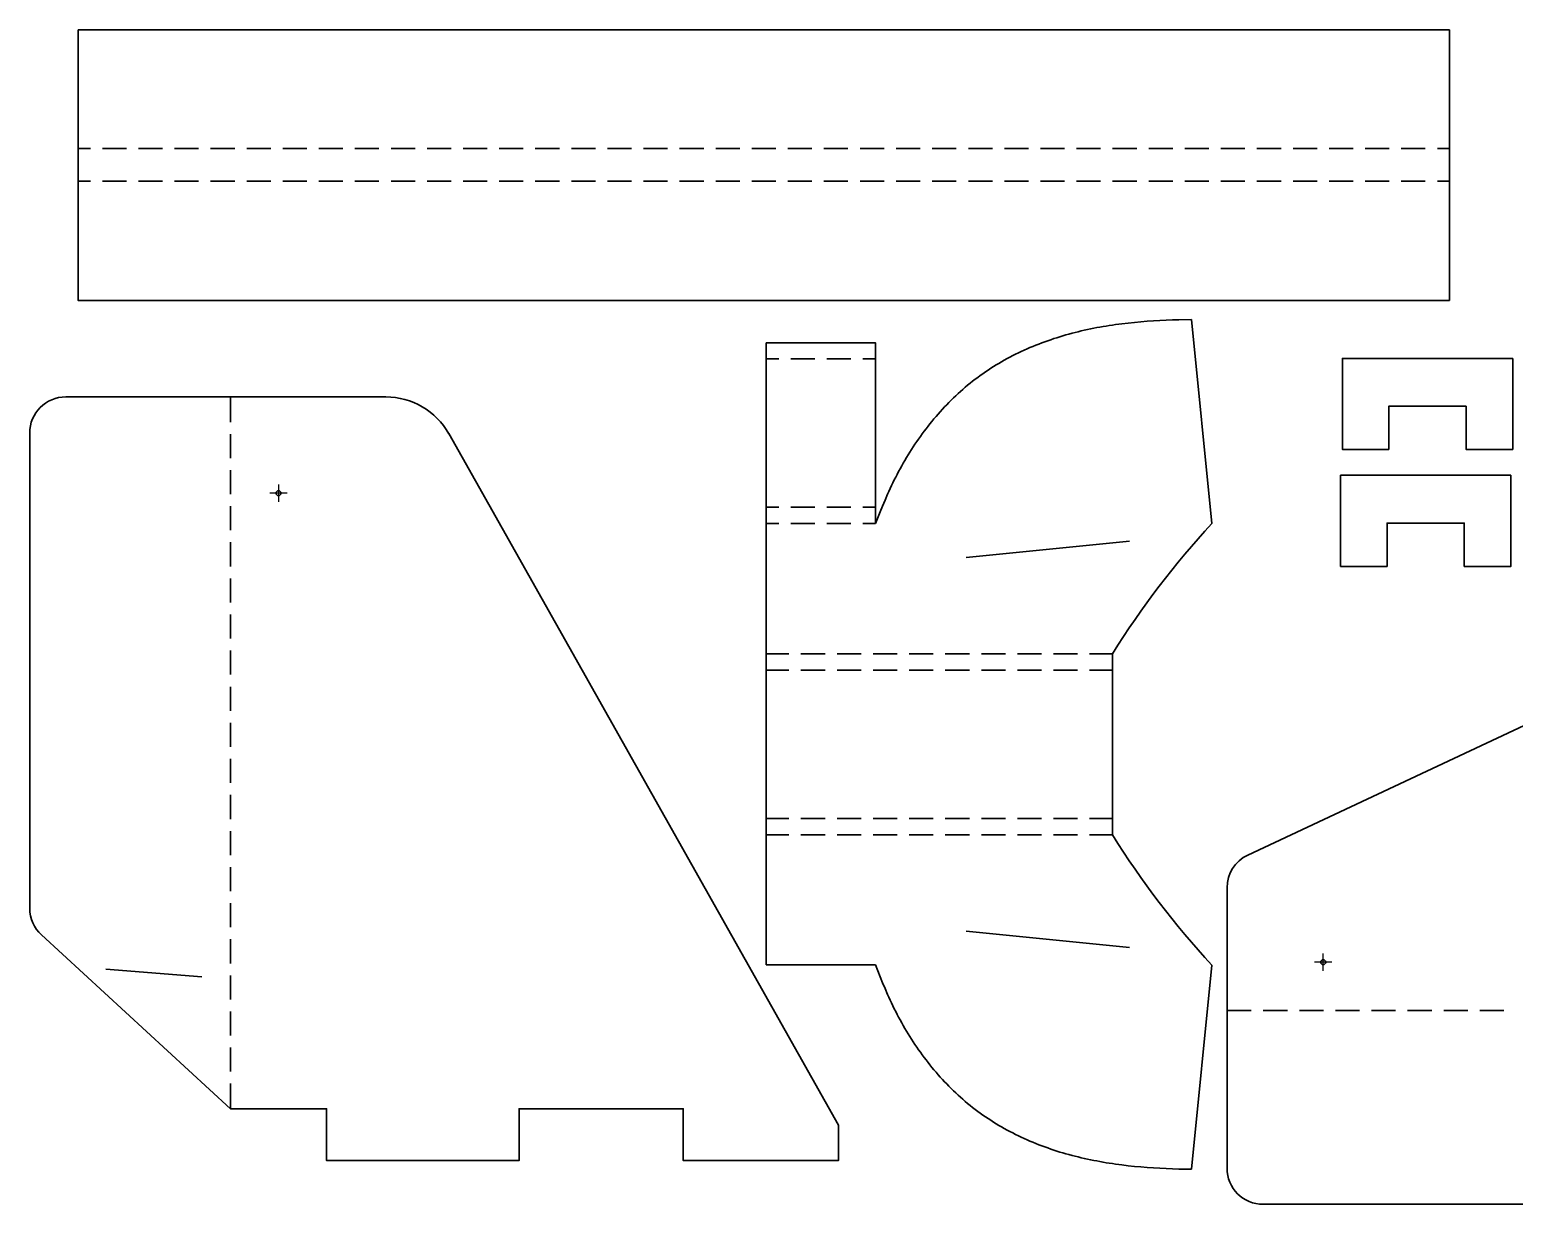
# Model space of a CAD drawing. Header units: millimetres. Extents: x -487 to 1870, y -1112 to 337.
# Drawn here: x -479.4 to -87.5, y -336.1 to -26 of the extents above; entities that cross this region are included whole.
import ezdxf

# ---------------------------------------------------------------- set-up
doc = ezdxf.new("R2010")
doc.units = ezdxf.units.MM
doc.header["$MEASUREMENT"] = 0
doc.layers.add('Layer 1', color=7, linetype='Continuous')

msp = doc.modelspace()

# ---------------------------------------------------------------- linework, layer by layer
at = {"layer": 'Layer 1', "lineweight": 30}
for points in [[(-104.6082, -26.0411), (-104.6082, -26.0411), (-466.6217, -26.0411), (-466.6217, -26.0411)], [(-104.6082, -26.0411), (-104.6082, -26.0411), (-104.6082, -97.5421), (-104.6082, -97.5421)], [(-167.3543, -156.3739), (-167.3543, -156.3739), (-172.7095, -102.5047), (-172.7095, -102.5047)], [(-285.0198, -108.6854), (-285.0198, -108.6854), (-285.0198, -272.8964), (-285.0198, -272.8964)], [(-469.9068, -122.9668), (-475.1732, -122.9668), (-479.4424, -127.236), (-479.4424, -132.5024)], [(-385.3989, -122.9668), (-385.3989, -122.9668), (-469.8963, -122.9668), (-469.8963, -122.9668)], [(-368.8063, -132.6659), (-372.1849, -126.6736), (-378.5303, -122.9668), (-385.4095, -122.9668)], [(-479.4213, -132.4918), (-479.4213, -132.4918), (-479.4213, -257.9467), (-479.4213, -257.9467)], [(-265.9131, -315.139), (-265.9131, -315.139), (-368.8043, -132.6612), (-368.8043, -132.6612)], [(-167.3456, -156.3577), (-177.1495, -166.9704), (-185.929, -178.4855), (-193.5671, -190.7494)], [(-232.209, -165.3697), (-232.209, -165.3697), (-189.0502, -161.0729), (-189.0502, -161.0729)], [(-157.8352, -243.922), (-157.8352, -243.922), (9.6143, -165.3725), (9.6143, -165.3725)], [(-193.5798, -238.5641), (-193.5798, -238.5641), (-193.5798, -190.7697), (-193.5798, -190.7697)], [(-193.5671, -238.5633), (-185.929, -250.8272), (-177.1495, -262.3422), (-167.3456, -272.955)], [(-157.8526, -243.8933), (-161.2005, -245.4638), (-163.3385, -248.8283), (-163.3385, -252.5263)], [(-163.3174, -252.5368), (-163.3174, -252.5368), (-163.3174, -326.5355), (-163.3174, -326.5355)], [(-479.4424, -257.9572), (-479.4424, -260.6253), (-478.3246, -263.1713), (-476.3605, -264.977)], [(-426.4411, -310.8422), (-426.4411, -310.8422), (-476.3309, -264.9528), (-476.3309, -264.9528)], [(-232.209, -263.9641), (-232.209, -263.9641), (-189.0502, -268.2609), (-189.0502, -268.2609)], [(-434.0188, -276.023), (-434.0188, -276.023), (-459.3553, -273.9698), (-459.3553, -273.9698)], [(-285.0198, -272.8964), (-285.0198, -272.8964), (-256.1485, -272.8964), (-256.1485, -272.8964)], [(-167.3543, -272.9599), (-167.3543, -272.9599), (-172.7095, -326.8291), (-172.7095, -326.8291)], [(-163.3385, -326.5249), (-163.3385, -331.7913), (-159.0693, -336.0605), (-153.8029, -336.0605)], [(233.6423, -336.0605), (233.6423, -336.0605), (-153.7924, -336.0605), (-153.7924, -336.0605)]]:
    msp.add_open_spline(points, degree=3, dxfattribs=at)
for points, knots in [([(-104.6082, -97.5421), (-104.6082, -97.5421), (-466.6217, -97.5421), (-466.6217, -97.5421), (-466.6217, -97.5421), (-466.6217, -26.0411), (-466.6217, -26.0411)], [0, 0, 0, 0, 0.5, 0.5, 0.5, 1, 1, 1, 1]), ([(-256.1485, -156.4162), (-256.1485, -156.4162), (-254.8997, -153.3047), (-254.8997, -153.3047), (-254.8997, -153.3047), (-254.2647, -151.7596), (-254.2647, -151.7596), (-254.2647, -151.7596), (-253.6085, -150.2144), (-253.6085, -150.2144), (-253.6085, -150.2144), (-252.9523, -148.6692), (-252.9523, -148.6692), (-252.9523, -148.6692), (-252.5925, -147.9072), (-252.5925, -147.9072), (-252.5925, -147.9072), (-252.2538, -147.1452), (-252.2538, -147.1452), (-252.2538, -147.1452), (-251.894, -146.3832), (-251.894, -146.3832), (-251.894, -146.3832), (-251.5342, -145.6424), (-251.5342, -145.6424), (-251.5342, -145.6424), (-251.1743, -144.8804), (-251.1743, -144.8804), (-251.1743, -144.8804), (-250.7933, -144.1396), (-250.7933, -144.1396), (-250.7933, -144.1396), (-250.4123, -143.3987), (-250.4123, -143.3987), (-250.4123, -143.3987), (-250.0313, -142.6579), (-250.0313, -142.6579), (-250.0313, -142.6579), (-249.6292, -141.9171), (-249.6292, -141.9171), (-249.6292, -141.9171), (-249.227, -141.1762), (-249.227, -141.1762), (-249.227, -141.1762), (-248.8037, -140.4566), (-248.8037, -140.4566), (-248.8037, -140.4566), (-248.4015, -139.7157), (-248.4015, -139.7157), (-248.4015, -139.7157), (-247.957, -138.9961), (-247.957, -138.9961), (-247.957, -138.9961), (-247.5337, -138.2764), (-247.5337, -138.2764), (-247.5337, -138.2764), (-247.0892, -137.5779), (-247.0892, -137.5779), (-247.0892, -137.5779), (-246.6447, -136.8582), (-246.6447, -136.8582), (-246.6447, -136.8582), (-246.179, -136.1597), (-246.179, -136.1597), (-246.179, -136.1597), (-245.7133, -135.4612), (-245.7133, -135.4612), (-245.7133, -135.4612), (-245.2477, -134.7627), (-245.2477, -134.7627), (-245.2477, -134.7627), (-244.7608, -134.0854), (-244.7608, -134.0854), (-244.7608, -134.0854), (-244.2952, -133.3869), (-244.2952, -133.3869), (-244.2952, -133.3869), (-243.7872, -132.7096), (-243.7872, -132.7096), (-243.7872, -132.7096), (-243.3003, -132.0322), (-243.3003, -132.0322), (-243.3003, -132.0322), (-242.7923, -131.3761), (-242.7923, -131.3761), (-242.7923, -131.3761), (-242.2632, -130.7199), (-242.2632, -130.7199), (-242.2632, -130.7199), (-241.7552, -130.0426), (-241.7552, -130.0426), (-241.7552, -130.0426), (-241.226, -129.4076), (-241.226, -129.4076), (-241.226, -129.4076), (-240.6968, -128.7514), (-240.6968, -128.7514), (-240.6968, -128.7514), (-240.1465, -128.1164), (-240.1465, -128.1164), (-240.1465, -128.1164), (-239.5962, -127.4814), (-239.5962, -127.4814), (-239.5962, -127.4814), (-239.0458, -126.8676), (-239.0458, -126.8676), (-239.0458, -126.8676), (-238.4743, -126.2326), (-238.4743, -126.2326), (-238.4743, -126.2326), (-237.9028, -125.6187), (-237.9028, -125.6187), (-237.9028, -125.6187), (-237.3313, -125.0261), (-237.3313, -125.0261), (-237.3313, -125.0261), (-236.7387, -124.4122), (-236.7387, -124.4122), (-236.7387, -124.4122), (-236.146, -123.8196), (-236.146, -123.8196), (-236.146, -123.8196), (-235.5533, -123.2269), (-235.5533, -123.2269), (-235.5533, -123.2269), (-234.9395, -122.6554), (-234.9395, -122.6554), (-234.9395, -122.6554), (-234.3257, -122.0839), (-234.3257, -122.0839), (-234.3257, -122.0839), (-233.7118, -121.5336), (-233.7118, -121.5336), (-233.7118, -121.5336), (-233.0768, -120.9621), (-233.0768, -120.9621), (-233.0768, -120.9621), (-232.4418, -120.4117), (-232.4418, -120.4117), (-232.4418, -120.4117), (-231.8068, -119.8826), (-231.8068, -119.8826), (-231.8068, -119.8826), (-231.1507, -119.3534), (-231.1507, -119.3534), (-231.1507, -119.3534), (-230.4945, -118.8242), (-230.4945, -118.8242), (-230.4945, -118.8242), (-229.8383, -118.3162), (-229.8383, -118.3162), (-229.8383, -118.3162), (-229.161, -117.8082), (-229.161, -117.8082), (-229.161, -117.8082), (-228.4837, -117.3214), (-228.4837, -117.3214), (-228.4837, -117.3214), (-227.8063, -116.8346), (-227.8063, -116.8346), (-227.8063, -116.8346), (-227.1078, -116.3477), (-227.1078, -116.3477), (-227.1078, -116.3477), (-226.4305, -115.8821), (-226.4305, -115.8821), (-226.4305, -115.8821), (-225.7108, -115.4164), (-225.7108, -115.4164), (-225.7108, -115.4164), (-225.0123, -114.9719), (-225.0123, -114.9719), (-225.0123, -114.9719), (-224.2927, -114.5274), (-224.2927, -114.5274), (-224.2927, -114.5274), (-223.573, -114.1041), (-223.573, -114.1041), (-223.573, -114.1041), (-222.8533, -113.6807), (-222.8533, -113.6807), (-222.8533, -113.6807), (-222.1337, -113.2574), (-222.1337, -113.2574), (-222.1337, -113.2574), (-221.3928, -112.8552), (-221.3928, -112.8552), (-221.3928, -112.8552), (-220.652, -112.4742), (-220.652, -112.4742), (-220.652, -112.4742), (-219.9112, -112.0721), (-219.9112, -112.0721), (-219.9112, -112.0721), (-219.1703, -111.7122), (-219.1703, -111.7122), (-219.1703, -111.7122), (-218.4083, -111.3312), (-218.4083, -111.3312), (-218.4083, -111.3312), (-217.6463, -110.9714), (-217.6463, -110.9714), (-217.6463, -110.9714), (-216.8843, -110.6327), (-216.8843, -110.6327), (-216.8843, -110.6327), (-216.1223, -110.2729), (-216.1223, -110.2729), (-216.1223, -110.2729), (-215.3603, -109.9554), (-215.3603, -109.9554), (-215.3603, -109.9554), (-214.5772, -109.6167), (-214.5772, -109.6167), (-214.5772, -109.6167), (-213.794, -109.2992), (-213.794, -109.2992), (-213.794, -109.2992), (-213.0108, -109.0029), (-213.0108, -109.0029), (-213.0108, -109.0029), (-212.2277, -108.7066), (-212.2277, -108.7066), (-212.2277, -108.7066), (-211.4445, -108.4102), (-211.4445, -108.4102), (-211.4445, -108.4102), (-210.6613, -108.1351), (-210.6613, -108.1351), (-210.6613, -108.1351), (-209.8782, -107.8599), (-209.8782, -107.8599), (-209.8782, -107.8599), (-209.0738, -107.5847), (-209.0738, -107.5847), (-209.0738, -107.5847), (-208.2695, -107.3307), (-208.2695, -107.3307), (-208.2695, -107.3307), (-207.4863, -107.0767), (-207.4863, -107.0767), (-207.4863, -107.0767), (-206.682, -106.8439), (-206.682, -106.8439), (-206.682, -106.8439), (-205.8777, -106.6111), (-205.8777, -106.6111), (-205.8777, -106.6111), (-205.0733, -106.3782), (-205.0733, -106.3782), (-205.0733, -106.3782), (-204.2478, -106.1666), (-204.2478, -106.1666), (-204.2478, -106.1666), (-203.4435, -105.9549), (-203.4435, -105.9549), (-203.4435, -105.9549), (-202.6392, -105.7432), (-202.6392, -105.7432), (-202.6392, -105.7432), (-201.8137, -105.5527), (-201.8137, -105.5527), (-201.8137, -105.5527), (-201.0093, -105.3622), (-201.0093, -105.3622), (-201.0093, -105.3622), (-200.1838, -105.1929), (-200.1838, -105.1929), (-200.1838, -105.1929), (-199.3583, -105.0236), (-199.3583, -105.0236), (-199.3583, -105.0236), (-198.5328, -104.8542), (-198.5328, -104.8542), (-198.5328, -104.8542), (-197.7073, -104.6849), (-197.7073, -104.6849), (-197.7073, -104.6849), (-196.8818, -104.5367), (-196.8818, -104.5367), (-196.8818, -104.5367), (-196.0563, -104.3886), (-196.0563, -104.3886), (-196.0563, -104.3886), (-195.2308, -104.2616), (-195.2308, -104.2616), (-195.2308, -104.2616), (-194.4053, -104.1346), (-194.4053, -104.1346), (-194.4053, -104.1346), (-193.5798, -104.0076), (-193.5798, -104.0076), (-193.5798, -104.0076), (-192.7543, -103.8806), (-192.7543, -103.8806), (-192.7543, -103.8806), (-191.9288, -103.7747), (-191.9288, -103.7747), (-191.9288, -103.7747), (-191.0822, -103.6477), (-191.0822, -103.6477), (-191.0822, -103.6477), (-189.4312, -103.4572), (-189.4312, -103.4572), (-189.4312, -103.4572), (-187.759, -103.2879), (-187.759, -103.2879), (-187.759, -103.2879), (-186.0868, -103.1397), (-186.0868, -103.1397), (-186.0868, -103.1397), (-184.4147, -102.9916), (-184.4147, -102.9916), (-184.4147, -102.9916), (-182.7425, -102.8857), (-182.7425, -102.8857), (-182.7425, -102.8857), (-181.0703, -102.7799), (-181.0703, -102.7799), (-181.0703, -102.7799), (-179.3982, -102.7164), (-179.3982, -102.7164), (-179.3982, -102.7164), (-177.726, -102.6529), (-177.726, -102.6529), (-177.726, -102.6529), (-176.0538, -102.5894), (-176.0538, -102.5894), (-176.0538, -102.5894), (-172.7095, -102.5047), (-172.7095, -102.5047)], [0, 0, 0, 0, 0.00909091, 0.00909091, 0.00909091, 0.01818182, 0.01818182, 0.01818182, 0.02727273, 0.02727273, 0.02727273, 0.03636364, 0.03636364, 0.03636364, 0.04545455, 0.04545455, 0.04545455, 0.05454545, 0.05454545, 0.05454545, 0.06363636, 0.06363636, 0.06363636, 0.07272727, 0.07272727, 0.07272727, 0.08181818, 0.08181818, 0.08181818, 0.09090909, 0.09090909, 0.09090909, 0.1, 0.1, 0.1, 0.10909091, 0.10909091, 0.10909091, 0.11818182, 0.11818182, 0.11818182, 0.12727273, 0.12727273, 0.12727273, 0.13636364, 0.13636364, 0.13636364, 0.14545455, 0.14545455, 0.14545455, 0.15454545, 0.15454545, 0.15454545, 0.16363636, 0.16363636, 0.16363636, 0.17272727, 0.17272727, 0.17272727, 0.18181818, 0.18181818, 0.18181818, 0.19090909, 0.19090909, 0.19090909, 0.2, 0.2, 0.2, 0.20909091, 0.20909091, 0.20909091, 0.21818182, 0.21818182, 0.21818182, 0.22727273, 0.22727273, 0.22727273, 0.23636364, 0.23636364, 0.23636364, 0.24545455, 0.24545455, 0.24545455, 0.25454545, 0.25454545, 0.25454545, 0.26363636, 0.26363636, 0.26363636, 0.27272727, 0.27272727, 0.27272727, 0.28181818, 0.28181818, 0.28181818, 0.29090909, 0.29090909, 0.29090909, 0.3, 0.3, 0.3, 0.30909091, 0.30909091, 0.30909091, 0.31818182, 0.31818182, 0.31818182, 0.32727273, 0.32727273, 0.32727273, 0.33636364, 0.33636364, 0.33636364, 0.34545455, 0.34545455, 0.34545455, 0.35454545, 0.35454545, 0.35454545, 0.36363636, 0.36363636, 0.36363636, 0.37272727, 0.37272727, 0.37272727, 0.38181818, 0.38181818, 0.38181818, 0.39090909, 0.39090909, 0.39090909, 0.4, 0.4, 0.4, 0.40909091, 0.40909091, 0.40909091, 0.41818182, 0.41818182, 0.41818182, 0.42727273, 0.42727273, 0.42727273, 0.43636364, 0.43636364, 0.43636364, 0.44545455, 0.44545455, 0.44545455, 0.45454545, 0.45454545, 0.45454545, 0.46363636, 0.46363636, 0.46363636, 0.47272727, 0.47272727, 0.47272727, 0.48181818, 0.48181818, 0.48181818, 0.49090909, 0.49090909, 0.49090909, 0.5, 0.5, 0.5, 0.50909091, 0.50909091, 0.50909091, 0.51818182, 0.51818182, 0.51818182, 0.52727273, 0.52727273, 0.52727273, 0.53636364, 0.53636364, 0.53636364, 0.54545455, 0.54545455, 0.54545455, 0.55454545, 0.55454545, 0.55454545, 0.56363636, 0.56363636, 0.56363636, 0.57272727, 0.57272727, 0.57272727, 0.58181818, 0.58181818, 0.58181818, 0.59090909, 0.59090909, 0.59090909, 0.6, 0.6, 0.6, 0.60909091, 0.60909091, 0.60909091, 0.61818182, 0.61818182, 0.61818182, 0.62727273, 0.62727273, 0.62727273, 0.63636364, 0.63636364, 0.63636364, 0.64545455, 0.64545455, 0.64545455, 0.65454545, 0.65454545, 0.65454545, 0.66363636, 0.66363636, 0.66363636, 0.67272727, 0.67272727, 0.67272727, 0.68181818, 0.68181818, 0.68181818, 0.69090909, 0.69090909, 0.69090909, 0.7, 0.7, 0.7, 0.70909091, 0.70909091, 0.70909091, 0.71818182, 0.71818182, 0.71818182, 0.72727273, 0.72727273, 0.72727273, 0.73636364, 0.73636364, 0.73636364, 0.74545455, 0.74545455, 0.74545455, 0.75454545, 0.75454545, 0.75454545, 0.76363636, 0.76363636, 0.76363636, 0.77272727, 0.77272727, 0.77272727, 0.78181818, 0.78181818, 0.78181818, 0.79090909, 0.79090909, 0.79090909, 0.8, 0.8, 0.8, 0.80909091, 0.80909091, 0.80909091, 0.81818182, 0.81818182, 0.81818182, 0.82727273, 0.82727273, 0.82727273, 0.83636364, 0.83636364, 0.83636364, 0.84545455, 0.84545455, 0.84545455, 0.85454545, 0.85454545, 0.85454545, 0.86363636, 0.86363636, 0.86363636, 0.87272727, 0.87272727, 0.87272727, 0.88181818, 0.88181818, 0.88181818, 0.89090909, 0.89090909, 0.89090909, 0.9, 0.9, 0.9, 0.90909091, 0.90909091, 0.90909091, 0.91818182, 0.91818182, 0.91818182, 0.92727273, 0.92727273, 0.92727273, 0.93636364, 0.93636364, 0.93636364, 0.94545455, 0.94545455, 0.94545455, 0.95454545, 0.95454545, 0.95454545, 0.96363636, 0.96363636, 0.96363636, 0.97272727, 0.97272727, 0.97272727, 0.98181818, 0.98181818, 0.98181818, 0.99090909, 0.99090909, 0.99090909, 1, 1, 1, 1]), ([(-256.1485, -156.4162), (-256.1485, -156.4162), (-256.1485, -108.6854), (-256.1485, -108.6854), (-256.1485, -108.6854), (-285.0198, -108.6854), (-285.0198, -108.6854)], [0, 0, 0, 0, 0.5, 0.5, 0.5, 1, 1, 1, 1]), ([(-87.8992, -112.7914), (-87.8992, -112.7914), (-87.8992, -136.8368), (-87.8992, -136.8368), (-87.8992, -136.8368), (-100.2182, -136.8368), (-100.2182, -136.8368), (-100.2182, -136.8368), (-100.2182, -125.4068), (-100.2182, -125.4068), (-100.2182, -125.4068), (-120.6228, -125.4068), (-120.6228, -125.4068), (-120.6228, -125.4068), (-120.6228, -136.8368), (-120.6228, -136.8368), (-120.6228, -136.8368), (-132.8783, -136.8368), (-132.8783, -136.8368), (-132.8783, -136.8368), (-132.8783, -112.7914), (-132.8783, -112.7914), (-132.8783, -112.7914), (-87.8992, -112.7914), (-87.8992, -112.7914)], [0, 0, 0, 0, 0.125, 0.125, 0.125, 0.25, 0.25, 0.25, 0.375, 0.375, 0.375, 0.5, 0.5, 0.5, 0.625, 0.625, 0.625, 0.75, 0.75, 0.75, 0.875, 0.875, 0.875, 1, 1, 1, 1]), ([(-88.3646, -143.6427), (-88.3646, -143.6427), (-88.3646, -167.6881), (-88.3646, -167.6881), (-88.3646, -167.6881), (-100.6836, -167.6881), (-100.6836, -167.6881), (-100.6836, -167.6881), (-100.6836, -156.2581), (-100.6836, -156.2581), (-100.6836, -156.2581), (-121.0882, -156.2581), (-121.0882, -156.2581), (-121.0882, -156.2581), (-121.0882, -167.6881), (-121.0882, -167.6881), (-121.0882, -167.6881), (-133.3437, -167.6881), (-133.3437, -167.6881), (-133.3437, -167.6881), (-133.3437, -143.6427), (-133.3437, -143.6427), (-133.3437, -143.6427), (-88.3646, -143.6427), (-88.3646, -143.6427)], [0, 0, 0, 0, 0.125, 0.125, 0.125, 0.25, 0.25, 0.25, 0.375, 0.375, 0.375, 0.5, 0.5, 0.5, 0.625, 0.625, 0.625, 0.75, 0.75, 0.75, 0.875, 0.875, 0.875, 1, 1, 1, 1]), ([(-414.3973, -148.3774), (-414.3973, -148.734), (-414.1082, -149.023), (-413.7517, -149.023), (-413.3951, -149.023), (-413.1061, -148.734), (-413.1061, -148.3774), (-413.1061, -148.0209), (-413.3951, -147.7318), (-413.7517, -147.7318), (-414.1082, -147.7318), (-414.3973, -148.0209), (-414.3973, -148.3774)], [0, 0, 0, 0, 0.25, 0.25, 0.25, 0.5, 0.5, 0.5, 0.75, 0.75, 0.75, 1, 1, 1, 1]), ([(-256.1485, -272.8964), (-256.1485, -272.8964), (-254.8997, -276.0079), (-254.8997, -276.0079), (-254.8997, -276.0079), (-254.2647, -277.5742), (-254.2647, -277.5742), (-254.2647, -277.5742), (-253.6085, -279.1194), (-253.6085, -279.1194), (-253.6085, -279.1194), (-252.9523, -280.6434), (-252.9523, -280.6434), (-252.9523, -280.6434), (-252.5925, -281.4054), (-252.5925, -281.4054), (-252.5925, -281.4054), (-252.2538, -282.1674), (-252.2538, -282.1674), (-252.2538, -282.1674), (-251.894, -282.9294), (-251.894, -282.9294), (-251.894, -282.9294), (-251.5342, -283.6914), (-251.5342, -283.6914), (-251.5342, -283.6914), (-251.1743, -284.4534), (-251.1743, -284.4534), (-251.1743, -284.4534), (-250.7933, -285.1942), (-250.7933, -285.1942), (-250.7933, -285.1942), (-250.4123, -285.9351), (-250.4123, -285.9351), (-250.4123, -285.9351), (-250.0313, -286.6759), (-250.0313, -286.6759), (-250.0313, -286.6759), (-249.6292, -287.4167), (-249.6292, -287.4167), (-249.6292, -287.4167), (-249.227, -288.1576), (-249.227, -288.1576), (-249.227, -288.1576), (-248.8037, -288.8772), (-248.8037, -288.8772), (-248.8037, -288.8772), (-248.4015, -289.6181), (-248.4015, -289.6181), (-248.4015, -289.6181), (-247.957, -290.3377), (-247.957, -290.3377), (-247.957, -290.3377), (-247.5337, -291.0362), (-247.5337, -291.0362), (-247.5337, -291.0362), (-247.0892, -291.7559), (-247.0892, -291.7559), (-247.0892, -291.7559), (-246.6447, -292.4756), (-246.6447, -292.4756), (-246.6447, -292.4756), (-246.179, -293.1741), (-246.179, -293.1741), (-246.179, -293.1741), (-245.7133, -293.8726), (-245.7133, -293.8726), (-245.7133, -293.8726), (-245.2477, -294.5711), (-245.2477, -294.5711), (-245.2477, -294.5711), (-244.7608, -295.2484), (-244.7608, -295.2484), (-244.7608, -295.2484), (-244.2952, -295.9469), (-244.2952, -295.9469), (-244.2952, -295.9469), (-243.7872, -296.6242), (-243.7872, -296.6242), (-243.7872, -296.6242), (-243.3003, -297.2804), (-243.3003, -297.2804), (-243.3003, -297.2804), (-242.7923, -297.9577), (-242.7923, -297.9577), (-242.7923, -297.9577), (-242.2632, -298.6139), (-242.2632, -298.6139), (-242.2632, -298.6139), (-241.7552, -299.2701), (-241.7552, -299.2701), (-241.7552, -299.2701), (-241.226, -299.9262), (-241.226, -299.9262), (-241.226, -299.9262), (-240.6968, -300.5824), (-240.6968, -300.5824), (-240.6968, -300.5824), (-240.1465, -301.2174), (-240.1465, -301.2174), (-240.1465, -301.2174), (-239.5962, -301.8524), (-239.5962, -301.8524), (-239.5962, -301.8524), (-239.0458, -302.4662), (-239.0458, -302.4662), (-239.0458, -302.4662), (-238.4743, -303.1012), (-238.4743, -303.1012), (-238.4743, -303.1012), (-237.9028, -303.7151), (-237.9028, -303.7151), (-237.9028, -303.7151), (-237.3313, -304.3077), (-237.3313, -304.3077), (-237.3313, -304.3077), (-236.7387, -304.9216), (-236.7387, -304.9216), (-236.7387, -304.9216), (-236.146, -305.5142), (-236.146, -305.5142), (-236.146, -305.5142), (-235.5533, -306.0857), (-235.5533, -306.0857), (-235.5533, -306.0857), (-234.9395, -306.6784), (-234.9395, -306.6784), (-234.9395, -306.6784), (-234.3257, -307.2499), (-234.3257, -307.2499), (-234.3257, -307.2499), (-233.7118, -307.8002), (-233.7118, -307.8002), (-233.7118, -307.8002), (-233.0768, -308.3506), (-233.0768, -308.3506), (-233.0768, -308.3506), (-232.4418, -308.9009), (-232.4418, -308.9009), (-232.4418, -308.9009), (-231.8068, -309.4512), (-231.8068, -309.4512), (-231.8068, -309.4512), (-231.1507, -309.9804), (-231.1507, -309.9804), (-231.1507, -309.9804), (-230.4945, -310.5096), (-230.4945, -310.5096), (-230.4945, -310.5096), (-229.8383, -311.0176), (-229.8383, -311.0176), (-229.8383, -311.0176), (-229.161, -311.5256), (-229.161, -311.5256), (-229.161, -311.5256), (-228.4837, -312.0124), (-228.4837, -312.0124), (-228.4837, -312.0124), (-227.8063, -312.4992), (-227.8063, -312.4992), (-227.8063, -312.4992), (-227.1078, -312.9861), (-227.1078, -312.9861), (-227.1078, -312.9861), (-226.4305, -313.4517), (-226.4305, -313.4517), (-226.4305, -313.4517), (-225.7108, -313.8962), (-225.7108, -313.8962), (-225.7108, -313.8962), (-225.0123, -314.3619), (-225.0123, -314.3619), (-225.0123, -314.3619), (-224.2927, -314.8064), (-224.2927, -314.8064), (-224.2927, -314.8064), (-223.573, -315.2297), (-223.573, -315.2297), (-223.573, -315.2297), (-222.8533, -315.6531), (-222.8533, -315.6531), (-222.8533, -315.6531), (-222.1337, -316.0552), (-222.1337, -316.0552), (-222.1337, -316.0552), (-221.3928, -316.4786), (-221.3928, -316.4786), (-221.3928, -316.4786), (-220.652, -316.8596), (-220.652, -316.8596), (-220.652, -316.8596), (-219.9112, -317.2406), (-219.9112, -317.2406), (-219.9112, -317.2406), (-219.1703, -317.6216), (-219.1703, -317.6216), (-219.1703, -317.6216), (-218.4083, -318.0026), (-218.4083, -318.0026), (-218.4083, -318.0026), (-217.6463, -318.3624), (-217.6463, -318.3624), (-217.6463, -318.3624), (-216.8843, -318.7011), (-216.8843, -318.7011), (-216.8843, -318.7011), (-216.1223, -319.0397), (-216.1223, -319.0397), (-216.1223, -319.0397), (-215.3603, -319.3784), (-215.3603, -319.3784), (-215.3603, -319.3784), (-214.5772, -319.6959), (-214.5772, -319.6959), (-214.5772, -319.6959), (-213.794, -320.0134), (-213.794, -320.0134), (-213.794, -320.0134), (-213.0108, -320.3309), (-213.0108, -320.3309), (-213.0108, -320.3309), (-212.2277, -320.6272), (-212.2277, -320.6272), (-212.2277, -320.6272), (-211.4445, -320.9236), (-211.4445, -320.9236), (-211.4445, -320.9236), (-210.6613, -321.1987), (-210.6613, -321.1987), (-210.6613, -321.1987), (-209.8782, -321.4739), (-209.8782, -321.4739), (-209.8782, -321.4739), (-209.0738, -321.7491), (-209.0738, -321.7491), (-209.0738, -321.7491), (-208.2695, -322.0031), (-208.2695, -322.0031), (-208.2695, -322.0031), (-207.4863, -322.2571), (-207.4863, -322.2571), (-207.4863, -322.2571), (-206.682, -322.4899), (-206.682, -322.4899), (-206.682, -322.4899), (-205.8777, -322.7227), (-205.8777, -322.7227), (-205.8777, -322.7227), (-205.0733, -322.9556), (-205.0733, -322.9556), (-205.0733, -322.9556), (-204.2478, -323.1672), (-204.2478, -323.1672), (-204.2478, -323.1672), (-203.4435, -323.3789), (-203.4435, -323.3789), (-203.4435, -323.3789), (-202.6392, -323.5694), (-202.6392, -323.5694), (-202.6392, -323.5694), (-201.8137, -323.7811), (-201.8137, -323.7811), (-201.8137, -323.7811), (-201.0093, -323.9504), (-201.0093, -323.9504), (-201.0093, -323.9504), (-200.1838, -324.1409), (-200.1838, -324.1409), (-200.1838, -324.1409), (-199.3583, -324.3102), (-199.3583, -324.3102), (-199.3583, -324.3102), (-198.5328, -324.4796), (-198.5328, -324.4796), (-198.5328, -324.4796), (-197.7073, -324.6277), (-197.7073, -324.6277), (-197.7073, -324.6277), (-196.8818, -324.7971), (-196.8818, -324.7971), (-196.8818, -324.7971), (-196.0563, -324.9452), (-196.0563, -324.9452), (-196.0563, -324.9452), (-195.2308, -325.0722), (-195.2308, -325.0722), (-195.2308, -325.0722), (-194.4053, -325.1992), (-194.4053, -325.1992), (-194.4053, -325.1992), (-193.5798, -325.3262), (-193.5798, -325.3262), (-193.5798, -325.3262), (-192.7543, -325.4532), (-192.7543, -325.4532), (-192.7543, -325.4532), (-191.9288, -325.5591), (-191.9288, -325.5591), (-191.9288, -325.5591), (-191.0822, -325.6649), (-191.0822, -325.6649), (-191.0822, -325.6649), (-189.4312, -325.8766), (-189.4312, -325.8766), (-189.4312, -325.8766), (-187.759, -326.0459), (-187.759, -326.0459), (-187.759, -326.0459), (-186.0868, -326.1941), (-186.0868, -326.1941), (-186.0868, -326.1941), (-184.4147, -326.3422), (-184.4147, -326.3422), (-184.4147, -326.3422), (-182.7425, -326.4481), (-182.7425, -326.4481), (-182.7425, -326.4481), (-181.0703, -326.5539), (-181.0703, -326.5539), (-181.0703, -326.5539), (-179.3982, -326.6174), (-179.3982, -326.6174), (-179.3982, -326.6174), (-177.726, -326.6809), (-177.726, -326.6809), (-177.726, -326.6809), (-176.0538, -326.7444), (-176.0538, -326.7444), (-176.0538, -326.7444), (-172.7095, -326.8291), (-172.7095, -326.8291)], [0, 0, 0, 0, 0.00909091, 0.00909091, 0.00909091, 0.01818182, 0.01818182, 0.01818182, 0.02727273, 0.02727273, 0.02727273, 0.03636364, 0.03636364, 0.03636364, 0.04545455, 0.04545455, 0.04545455, 0.05454545, 0.05454545, 0.05454545, 0.06363636, 0.06363636, 0.06363636, 0.07272727, 0.07272727, 0.07272727, 0.08181818, 0.08181818, 0.08181818, 0.09090909, 0.09090909, 0.09090909, 0.1, 0.1, 0.1, 0.10909091, 0.10909091, 0.10909091, 0.11818182, 0.11818182, 0.11818182, 0.12727273, 0.12727273, 0.12727273, 0.13636364, 0.13636364, 0.13636364, 0.14545455, 0.14545455, 0.14545455, 0.15454545, 0.15454545, 0.15454545, 0.16363636, 0.16363636, 0.16363636, 0.17272727, 0.17272727, 0.17272727, 0.18181818, 0.18181818, 0.18181818, 0.19090909, 0.19090909, 0.19090909, 0.2, 0.2, 0.2, 0.20909091, 0.20909091, 0.20909091, 0.21818182, 0.21818182, 0.21818182, 0.22727273, 0.22727273, 0.22727273, 0.23636364, 0.23636364, 0.23636364, 0.24545455, 0.24545455, 0.24545455, 0.25454545, 0.25454545, 0.25454545, 0.26363636, 0.26363636, 0.26363636, 0.27272727, 0.27272727, 0.27272727, 0.28181818, 0.28181818, 0.28181818, 0.29090909, 0.29090909, 0.29090909, 0.3, 0.3, 0.3, 0.30909091, 0.30909091, 0.30909091, 0.31818182, 0.31818182, 0.31818182, 0.32727273, 0.32727273, 0.32727273, 0.33636364, 0.33636364, 0.33636364, 0.34545455, 0.34545455, 0.34545455, 0.35454545, 0.35454545, 0.35454545, 0.36363636, 0.36363636, 0.36363636, 0.37272727, 0.37272727, 0.37272727, 0.38181818, 0.38181818, 0.38181818, 0.39090909, 0.39090909, 0.39090909, 0.4, 0.4, 0.4, 0.40909091, 0.40909091, 0.40909091, 0.41818182, 0.41818182, 0.41818182, 0.42727273, 0.42727273, 0.42727273, 0.43636364, 0.43636364, 0.43636364, 0.44545455, 0.44545455, 0.44545455, 0.45454545, 0.45454545, 0.45454545, 0.46363636, 0.46363636, 0.46363636, 0.47272727, 0.47272727, 0.47272727, 0.48181818, 0.48181818, 0.48181818, 0.49090909, 0.49090909, 0.49090909, 0.5, 0.5, 0.5, 0.50909091, 0.50909091, 0.50909091, 0.51818182, 0.51818182, 0.51818182, 0.52727273, 0.52727273, 0.52727273, 0.53636364, 0.53636364, 0.53636364, 0.54545455, 0.54545455, 0.54545455, 0.55454545, 0.55454545, 0.55454545, 0.56363636, 0.56363636, 0.56363636, 0.57272727, 0.57272727, 0.57272727, 0.58181818, 0.58181818, 0.58181818, 0.59090909, 0.59090909, 0.59090909, 0.6, 0.6, 0.6, 0.60909091, 0.60909091, 0.60909091, 0.61818182, 0.61818182, 0.61818182, 0.62727273, 0.62727273, 0.62727273, 0.63636364, 0.63636364, 0.63636364, 0.64545455, 0.64545455, 0.64545455, 0.65454545, 0.65454545, 0.65454545, 0.66363636, 0.66363636, 0.66363636, 0.67272727, 0.67272727, 0.67272727, 0.68181818, 0.68181818, 0.68181818, 0.69090909, 0.69090909, 0.69090909, 0.7, 0.7, 0.7, 0.70909091, 0.70909091, 0.70909091, 0.71818182, 0.71818182, 0.71818182, 0.72727273, 0.72727273, 0.72727273, 0.73636364, 0.73636364, 0.73636364, 0.74545455, 0.74545455, 0.74545455, 0.75454545, 0.75454545, 0.75454545, 0.76363636, 0.76363636, 0.76363636, 0.77272727, 0.77272727, 0.77272727, 0.78181818, 0.78181818, 0.78181818, 0.79090909, 0.79090909, 0.79090909, 0.8, 0.8, 0.8, 0.80909091, 0.80909091, 0.80909091, 0.81818182, 0.81818182, 0.81818182, 0.82727273, 0.82727273, 0.82727273, 0.83636364, 0.83636364, 0.83636364, 0.84545455, 0.84545455, 0.84545455, 0.85454545, 0.85454545, 0.85454545, 0.86363636, 0.86363636, 0.86363636, 0.87272727, 0.87272727, 0.87272727, 0.88181818, 0.88181818, 0.88181818, 0.89090909, 0.89090909, 0.89090909, 0.9, 0.9, 0.9, 0.90909091, 0.90909091, 0.90909091, 0.91818182, 0.91818182, 0.91818182, 0.92727273, 0.92727273, 0.92727273, 0.93636364, 0.93636364, 0.93636364, 0.94545455, 0.94545455, 0.94545455, 0.95454545, 0.95454545, 0.95454545, 0.96363636, 0.96363636, 0.96363636, 0.97272727, 0.97272727, 0.97272727, 0.98181818, 0.98181818, 0.98181818, 0.99090909, 0.99090909, 0.99090909, 1, 1, 1, 1]), ([(-137.9279, -271.5022), (-138.2845, -271.5022), (-138.5735, -271.7912), (-138.5735, -272.1478), (-138.5735, -272.5043), (-138.2845, -272.7933), (-137.9279, -272.7933), (-137.5714, -272.7933), (-137.2824, -272.5043), (-137.2824, -272.1478), (-137.2824, -271.7912), (-137.5714, -271.5022), (-137.9279, -271.5022)], [0, 0, 0, 0, 0.25, 0.25, 0.25, 0.5, 0.5, 0.5, 0.75, 0.75, 0.75, 1, 1, 1, 1]), ([(-426.4411, -310.8422), (-426.4411, -310.8422), (-401.0411, -310.8422), (-401.0411, -310.8422), (-401.0411, -310.8422), (-401.0411, -324.537), (-401.0411, -324.537), (-401.0411, -324.537), (-350.2411, -324.537), (-350.2411, -324.537), (-350.2411, -324.537), (-350.2411, -310.8422), (-350.2411, -310.8422), (-350.2411, -310.8422), (-306.8918, -310.8422), (-306.8918, -310.8422), (-306.8918, -310.8422), (-306.8918, -324.537), (-306.8918, -324.537), (-306.8918, -324.537), (-265.9131, -324.537), (-265.9131, -324.537), (-265.9131, -324.537), (-265.9131, -315.139), (-265.9131, -315.139)], [0, 0, 0, 0, 0.125, 0.125, 0.125, 0.25, 0.25, 0.25, 0.375, 0.375, 0.375, 0.5, 0.5, 0.5, 0.625, 0.625, 0.625, 0.75, 0.75, 0.75, 0.875, 0.875, 0.875, 1, 1, 1, 1])]:
    msp.add_open_spline(points, degree=3, knots=knots, dxfattribs=at)
at = {"layer": 'Layer 1', "color": 5, "lineweight": 30}
for points in [[(-463.4255, -57.389), (-463.4255, -57.389), (-466.6217, -57.389), (-466.6217, -57.389)], [(-453.9005, -57.389), (-453.9005, -57.389), (-460.2505, -57.389), (-460.2505, -57.389)], [(-444.3755, -57.389), (-444.3755, -57.389), (-450.7255, -57.389), (-450.7255, -57.389)], [(-434.8505, -57.389), (-434.8505, -57.389), (-441.2005, -57.389), (-441.2005, -57.389)], [(-425.3255, -57.389), (-425.3255, -57.389), (-431.6755, -57.389), (-431.6755, -57.389)], [(-415.8005, -57.389), (-415.8005, -57.389), (-422.1505, -57.389), (-422.1505, -57.389)], [(-406.2755, -57.389), (-406.2755, -57.389), (-412.6255, -57.389), (-412.6255, -57.389)], [(-396.7505, -57.389), (-396.7505, -57.389), (-403.1005, -57.389), (-403.1005, -57.389)], [(-387.2255, -57.389), (-387.2255, -57.389), (-393.5755, -57.389), (-393.5755, -57.389)], [(-377.7005, -57.389), (-377.7005, -57.389), (-384.0505, -57.389), (-384.0505, -57.389)], [(-368.1755, -57.389), (-368.1755, -57.389), (-374.5255, -57.389), (-374.5255, -57.389)], [(-358.6505, -57.389), (-358.6505, -57.389), (-365.0005, -57.389), (-365.0005, -57.389)], [(-349.1255, -57.389), (-349.1255, -57.389), (-355.4755, -57.389), (-355.4755, -57.389)], [(-339.6005, -57.389), (-339.6005, -57.389), (-345.9505, -57.389), (-345.9505, -57.389)], [(-330.0755, -57.389), (-330.0755, -57.389), (-336.4255, -57.389), (-336.4255, -57.389)], [(-320.5505, -57.389), (-320.5505, -57.389), (-326.9005, -57.389), (-326.9005, -57.389)], [(-311.0255, -57.389), (-311.0255, -57.389), (-317.3755, -57.389), (-317.3755, -57.389)], [(-301.5005, -57.389), (-301.5005, -57.389), (-307.8505, -57.389), (-307.8505, -57.389)], [(-291.9755, -57.389), (-291.9755, -57.389), (-298.3255, -57.389), (-298.3255, -57.389)], [(-282.4505, -57.389), (-282.4505, -57.389), (-288.8005, -57.389), (-288.8005, -57.389)], [(-272.9255, -57.389), (-272.9255, -57.389), (-279.2755, -57.389), (-279.2755, -57.389)], [(-263.4005, -57.389), (-263.4005, -57.389), (-269.7505, -57.389), (-269.7505, -57.389)], [(-253.8755, -57.389), (-253.8755, -57.389), (-260.2255, -57.389), (-260.2255, -57.389)], [(-244.3505, -57.389), (-244.3505, -57.389), (-250.7005, -57.389), (-250.7005, -57.389)], [(-234.8255, -57.389), (-234.8255, -57.389), (-241.1755, -57.389), (-241.1755, -57.389)], [(-225.2794, -57.389), (-225.2794, -57.389), (-231.6294, -57.389), (-231.6294, -57.389)], [(-215.7544, -57.389), (-215.7544, -57.389), (-222.1044, -57.389), (-222.1044, -57.389)], [(-206.2294, -57.389), (-206.2294, -57.389), (-212.5794, -57.389), (-212.5794, -57.389)], [(-196.7044, -57.389), (-196.7044, -57.389), (-203.0544, -57.389), (-203.0544, -57.389)], [(-187.1794, -57.389), (-187.1794, -57.389), (-193.5294, -57.389), (-193.5294, -57.389)], [(-177.6544, -57.389), (-177.6544, -57.389), (-184.0044, -57.389), (-184.0044, -57.389)], [(-168.1294, -57.389), (-168.1294, -57.389), (-174.4794, -57.389), (-174.4794, -57.389)], [(-158.6044, -57.389), (-158.6044, -57.389), (-164.9544, -57.389), (-164.9544, -57.389)], [(-149.0794, -57.389), (-149.0794, -57.389), (-155.4294, -57.389), (-155.4294, -57.389)], [(-139.5544, -57.389), (-139.5544, -57.389), (-145.9044, -57.389), (-145.9044, -57.389)], [(-130.0294, -57.389), (-130.0294, -57.389), (-136.3794, -57.389), (-136.3794, -57.389)], [(-120.5044, -57.389), (-120.5044, -57.389), (-126.8544, -57.389), (-126.8544, -57.389)], [(-110.9794, -57.389), (-110.9794, -57.389), (-117.3294, -57.389), (-117.3294, -57.389)], [(-104.6082, -57.389), (-104.6082, -57.389), (-107.8044, -57.389), (-107.8044, -57.389)], [(-466.6217, -66.025), (-466.6217, -66.025), (-463.4255, -66.025), (-463.4255, -66.025)], [(-460.2505, -66.025), (-460.2505, -66.025), (-453.9005, -66.025), (-453.9005, -66.025)], [(-450.7255, -66.025), (-450.7255, -66.025), (-444.3755, -66.025), (-444.3755, -66.025)], [(-441.2005, -66.025), (-441.2005, -66.025), (-434.8505, -66.025), (-434.8505, -66.025)], [(-431.6755, -66.025), (-431.6755, -66.025), (-425.3255, -66.025), (-425.3255, -66.025)], [(-422.1505, -66.025), (-422.1505, -66.025), (-415.8005, -66.025), (-415.8005, -66.025)], [(-412.6255, -66.025), (-412.6255, -66.025), (-406.2755, -66.025), (-406.2755, -66.025)], [(-403.1005, -66.025), (-403.1005, -66.025), (-396.7505, -66.025), (-396.7505, -66.025)], [(-393.5755, -66.025), (-393.5755, -66.025), (-387.2255, -66.025), (-387.2255, -66.025)], [(-384.0505, -66.025), (-384.0505, -66.025), (-377.7005, -66.025), (-377.7005, -66.025)], [(-374.5255, -66.025), (-374.5255, -66.025), (-368.1755, -66.025), (-368.1755, -66.025)], [(-365.0005, -66.025), (-365.0005, -66.025), (-358.6505, -66.025), (-358.6505, -66.025)], [(-355.4755, -66.025), (-355.4755, -66.025), (-349.1255, -66.025), (-349.1255, -66.025)], [(-345.9505, -66.025), (-345.9505, -66.025), (-339.6005, -66.025), (-339.6005, -66.025)], [(-336.4255, -66.025), (-336.4255, -66.025), (-330.0755, -66.025), (-330.0755, -66.025)], [(-326.9005, -66.025), (-326.9005, -66.025), (-320.5505, -66.025), (-320.5505, -66.025)], [(-317.3755, -66.025), (-317.3755, -66.025), (-311.0255, -66.025), (-311.0255, -66.025)], [(-307.8505, -66.025), (-307.8505, -66.025), (-301.5005, -66.025), (-301.5005, -66.025)], [(-298.3255, -66.025), (-298.3255, -66.025), (-291.9755, -66.025), (-291.9755, -66.025)], [(-288.8005, -66.025), (-288.8005, -66.025), (-282.4505, -66.025), (-282.4505, -66.025)], [(-279.2755, -66.025), (-279.2755, -66.025), (-272.9255, -66.025), (-272.9255, -66.025)], [(-269.7505, -66.025), (-269.7505, -66.025), (-263.4005, -66.025), (-263.4005, -66.025)], [(-260.2255, -66.025), (-260.2255, -66.025), (-253.8755, -66.025), (-253.8755, -66.025)], [(-250.7005, -66.025), (-250.7005, -66.025), (-244.3505, -66.025), (-244.3505, -66.025)], [(-241.1755, -66.025), (-241.1755, -66.025), (-234.8255, -66.025), (-234.8255, -66.025)], [(-231.6294, -66.025), (-231.6294, -66.025), (-225.2794, -66.025), (-225.2794, -66.025)], [(-222.1044, -66.025), (-222.1044, -66.025), (-215.7544, -66.025), (-215.7544, -66.025)], [(-212.5794, -66.025), (-212.5794, -66.025), (-206.2294, -66.025), (-206.2294, -66.025)], [(-203.0544, -66.025), (-203.0544, -66.025), (-196.7044, -66.025), (-196.7044, -66.025)], [(-193.5294, -66.025), (-193.5294, -66.025), (-187.1794, -66.025), (-187.1794, -66.025)], [(-184.0044, -66.025), (-184.0044, -66.025), (-177.6544, -66.025), (-177.6544, -66.025)], [(-174.4794, -66.025), (-174.4794, -66.025), (-168.1294, -66.025), (-168.1294, -66.025)], [(-164.9544, -66.025), (-164.9544, -66.025), (-158.6044, -66.025), (-158.6044, -66.025)], [(-155.4294, -66.025), (-155.4294, -66.025), (-149.0794, -66.025), (-149.0794, -66.025)], [(-145.9044, -66.025), (-145.9044, -66.025), (-139.5544, -66.025), (-139.5544, -66.025)], [(-136.3794, -66.025), (-136.3794, -66.025), (-130.0294, -66.025), (-130.0294, -66.025)], [(-126.8544, -66.025), (-126.8544, -66.025), (-120.5044, -66.025), (-120.5044, -66.025)], [(-117.3294, -66.025), (-117.3294, -66.025), (-110.9794, -66.025), (-110.9794, -66.025)], [(-107.8044, -66.025), (-107.8044, -66.025), (-104.6082, -66.025), (-104.6082, -66.025)], [(-285.0198, -112.9187), (-285.0198, -112.9187), (-281.6967, -112.9187), (-281.6967, -112.9187)], [(-278.5217, -112.9187), (-278.5217, -112.9187), (-272.1717, -112.9187), (-272.1717, -112.9187)], [(-268.9967, -112.9187), (-268.9967, -112.9187), (-262.6467, -112.9187), (-262.6467, -112.9187)], [(-259.4717, -112.9187), (-259.4717, -112.9187), (-256.1485, -112.9187), (-256.1485, -112.9187)], [(-426.4411, -129.592), (-426.4411, -129.592), (-426.4411, -122.9668), (-426.4411, -122.9668)], [(-426.4411, -139.117), (-426.4411, -139.117), (-426.4411, -132.767), (-426.4411, -132.767)], [(-426.4411, -148.642), (-426.4411, -148.642), (-426.4411, -142.292), (-426.4411, -142.292)], [(-426.4411, -158.167), (-426.4411, -158.167), (-426.4411, -151.817), (-426.4411, -151.817)], [(-281.6967, -152.0771), (-281.6967, -152.0771), (-285.0198, -152.0771), (-285.0198, -152.0771)], [(-272.1717, -152.0771), (-272.1717, -152.0771), (-278.5217, -152.0771), (-278.5217, -152.0771)], [(-262.6467, -152.0771), (-262.6467, -152.0771), (-268.9967, -152.0771), (-268.9967, -152.0771)], [(-256.1485, -152.0771), (-256.1485, -152.0771), (-259.4717, -152.0771), (-259.4717, -152.0771)], [(-285.0198, -156.4162), (-285.0198, -156.4162), (-281.6967, -156.4162), (-281.6967, -156.4162)], [(-278.5217, -156.4162), (-278.5217, -156.4162), (-272.1717, -156.4162), (-272.1717, -156.4162)], [(-268.9967, -156.4162), (-268.9967, -156.4162), (-262.6467, -156.4162), (-262.6467, -156.4162)], [(-259.4717, -156.4162), (-259.4717, -156.4162), (-256.1485, -156.4162), (-256.1485, -156.4162)], [(-426.4411, -167.692), (-426.4411, -167.692), (-426.4411, -161.342), (-426.4411, -161.342)], [(-426.4411, -177.217), (-426.4411, -177.217), (-426.4411, -170.867), (-426.4411, -170.867)], [(-426.4411, -186.742), (-426.4411, -186.742), (-426.4411, -180.392), (-426.4411, -180.392)], [(-426.4411, -196.267), (-426.4411, -196.267), (-426.4411, -189.917), (-426.4411, -189.917)], [(-285.0198, -190.7697), (-285.0198, -190.7697), (-278.9873, -190.7697), (-278.9873, -190.7697)], [(-275.8123, -190.7697), (-275.8123, -190.7697), (-269.4623, -190.7697), (-269.4623, -190.7697)], [(-266.2873, -190.7697), (-266.2873, -190.7697), (-259.9373, -190.7697), (-259.9373, -190.7697)], [(-256.7623, -190.7697), (-256.7623, -190.7697), (-250.4123, -190.7697), (-250.4123, -190.7697)], [(-247.2373, -190.7697), (-247.2373, -190.7697), (-240.8873, -190.7697), (-240.8873, -190.7697)], [(-237.7123, -190.7697), (-237.7123, -190.7697), (-231.3623, -190.7697), (-231.3623, -190.7697)], [(-228.1873, -190.7697), (-228.1873, -190.7697), (-221.8373, -190.7697), (-221.8373, -190.7697)], [(-218.6623, -190.7697), (-218.6623, -190.7697), (-212.3123, -190.7697), (-212.3123, -190.7697)], [(-209.1373, -190.7697), (-209.1373, -190.7697), (-202.7873, -190.7697), (-202.7873, -190.7697)], [(-199.6123, -190.7697), (-199.6123, -190.7697), (-193.5798, -190.7697), (-193.5798, -190.7697)], [(-278.9873, -195.0454), (-278.9873, -195.0454), (-285.0198, -195.0454), (-285.0198, -195.0454)], [(-269.4623, -195.0454), (-269.4623, -195.0454), (-275.8123, -195.0454), (-275.8123, -195.0454)], [(-259.9373, -195.0454), (-259.9373, -195.0454), (-266.2873, -195.0454), (-266.2873, -195.0454)], [(-250.4123, -195.0454), (-250.4123, -195.0454), (-256.7623, -195.0454), (-256.7623, -195.0454)], [(-240.8873, -195.0454), (-240.8873, -195.0454), (-247.2373, -195.0454), (-247.2373, -195.0454)], [(-231.3623, -195.0454), (-231.3623, -195.0454), (-237.7123, -195.0454), (-237.7123, -195.0454)], [(-221.8373, -195.0454), (-221.8373, -195.0454), (-228.1873, -195.0454), (-228.1873, -195.0454)], [(-212.3123, -195.0454), (-212.3123, -195.0454), (-218.6623, -195.0454), (-218.6623, -195.0454)], [(-202.7873, -195.0454), (-202.7873, -195.0454), (-209.1373, -195.0454), (-209.1373, -195.0454)], [(-193.5798, -195.0454), (-193.5798, -195.0454), (-199.6123, -195.0454), (-199.6123, -195.0454)], [(-426.4411, -205.792), (-426.4411, -205.792), (-426.4411, -199.442), (-426.4411, -199.442)], [(-426.4411, -215.317), (-426.4411, -215.317), (-426.4411, -208.967), (-426.4411, -208.967)], [(-426.4411, -224.842), (-426.4411, -224.842), (-426.4411, -218.492), (-426.4411, -218.492)], [(-426.4411, -234.367), (-426.4411, -234.367), (-426.4411, -228.017), (-426.4411, -228.017)], [(-278.9873, -234.2672), (-278.9873, -234.2672), (-285.0198, -234.2672), (-285.0198, -234.2672)], [(-269.4623, -234.2672), (-269.4623, -234.2672), (-275.8123, -234.2672), (-275.8123, -234.2672)], [(-259.9373, -234.2672), (-259.9373, -234.2672), (-266.2873, -234.2672), (-266.2873, -234.2672)], [(-250.4123, -234.2672), (-250.4123, -234.2672), (-256.7623, -234.2672), (-256.7623, -234.2672)], [(-240.8873, -234.2672), (-240.8873, -234.2672), (-247.2373, -234.2672), (-247.2373, -234.2672)], [(-231.3623, -234.2672), (-231.3623, -234.2672), (-237.7123, -234.2672), (-237.7123, -234.2672)], [(-221.8373, -234.2672), (-221.8373, -234.2672), (-228.1873, -234.2672), (-228.1873, -234.2672)], [(-212.3123, -234.2672), (-212.3123, -234.2672), (-218.6623, -234.2672), (-218.6623, -234.2672)], [(-202.7873, -234.2672), (-202.7873, -234.2672), (-209.1373, -234.2672), (-209.1373, -234.2672)], [(-193.5798, -234.2672), (-193.5798, -234.2672), (-199.6123, -234.2672), (-199.6123, -234.2672)], [(-426.4411, -243.892), (-426.4411, -243.892), (-426.4411, -237.542), (-426.4411, -237.542)], [(-285.0198, -238.5641), (-285.0198, -238.5641), (-278.9873, -238.5641), (-278.9873, -238.5641)], [(-275.8123, -238.5641), (-275.8123, -238.5641), (-269.4623, -238.5641), (-269.4623, -238.5641)], [(-266.2873, -238.5641), (-266.2873, -238.5641), (-259.9373, -238.5641), (-259.9373, -238.5641)], [(-256.7623, -238.5641), (-256.7623, -238.5641), (-250.4123, -238.5641), (-250.4123, -238.5641)], [(-247.2373, -238.5641), (-247.2373, -238.5641), (-240.8873, -238.5641), (-240.8873, -238.5641)], [(-237.7123, -238.5641), (-237.7123, -238.5641), (-231.3623, -238.5641), (-231.3623, -238.5641)], [(-228.1873, -238.5641), (-228.1873, -238.5641), (-221.8373, -238.5641), (-221.8373, -238.5641)], [(-218.6623, -238.5641), (-218.6623, -238.5641), (-212.3123, -238.5641), (-212.3123, -238.5641)], [(-209.1373, -238.5641), (-209.1373, -238.5641), (-202.7873, -238.5641), (-202.7873, -238.5641)], [(-199.6123, -238.5641), (-199.6123, -238.5641), (-193.5798, -238.5641), (-193.5798, -238.5641)], [(-426.4411, -253.417), (-426.4411, -253.417), (-426.4411, -247.067), (-426.4411, -247.067)], [(-426.4411, -262.942), (-426.4411, -262.942), (-426.4411, -256.592), (-426.4411, -256.592)], [(-426.4411, -272.467), (-426.4411, -272.467), (-426.4411, -266.117), (-426.4411, -266.117)], [(-426.4411, -281.992), (-426.4411, -281.992), (-426.4411, -275.642), (-426.4411, -275.642)], [(-426.4411, -291.517), (-426.4411, -291.517), (-426.4411, -285.167), (-426.4411, -285.167)], [(-163.3174, -284.9007), (-163.3174, -284.9007), (-156.925, -284.9007), (-156.925, -284.9007)], [(-153.75, -284.9007), (-153.75, -284.9007), (-147.4, -284.9007), (-147.4, -284.9007)], [(-144.225, -284.9007), (-144.225, -284.9007), (-137.875, -284.9007), (-137.875, -284.9007)], [(-134.7, -284.9007), (-134.7, -284.9007), (-128.35, -284.9007), (-128.35, -284.9007)], [(-125.175, -284.9007), (-125.175, -284.9007), (-118.825, -284.9007), (-118.825, -284.9007)], [(-115.65, -284.9007), (-115.65, -284.9007), (-109.3, -284.9007), (-109.3, -284.9007)], [(-106.125, -284.9007), (-106.125, -284.9007), (-99.775, -284.9007), (-99.775, -284.9007)], [(-96.6, -284.9007), (-96.6, -284.9007), (-90.25, -284.9007), (-90.25, -284.9007)], [(-426.4411, -301.042), (-426.4411, -301.042), (-426.4411, -294.692), (-426.4411, -294.692)], [(-426.4411, -310.8422), (-426.4411, -310.8422), (-426.4411, -304.217), (-426.4411, -304.217)]]:
    msp.add_open_spline(points, degree=3, dxfattribs=at)
at = {"layer": 'Layer 1', "color": 144, "lineweight": 25}
for points in [[(-411.4551, -148.3668), (-411.4551, -148.3668), (-416.0271, -148.3668), (-416.0271, -148.3668)], [(-413.7411, -146.0808), (-413.7411, -146.0808), (-413.7411, -150.6528), (-413.7411, -150.6528)], [(-137.9174, -274.4443), (-137.9174, -274.4443), (-137.9174, -269.8723), (-137.9174, -269.8723)], [(-135.6314, -272.1583), (-135.6314, -272.1583), (-140.2034, -272.1583), (-140.2034, -272.1583)]]:
    msp.add_open_spline(points, degree=3, dxfattribs=at)

doc.saveas('drawing.dxf')
